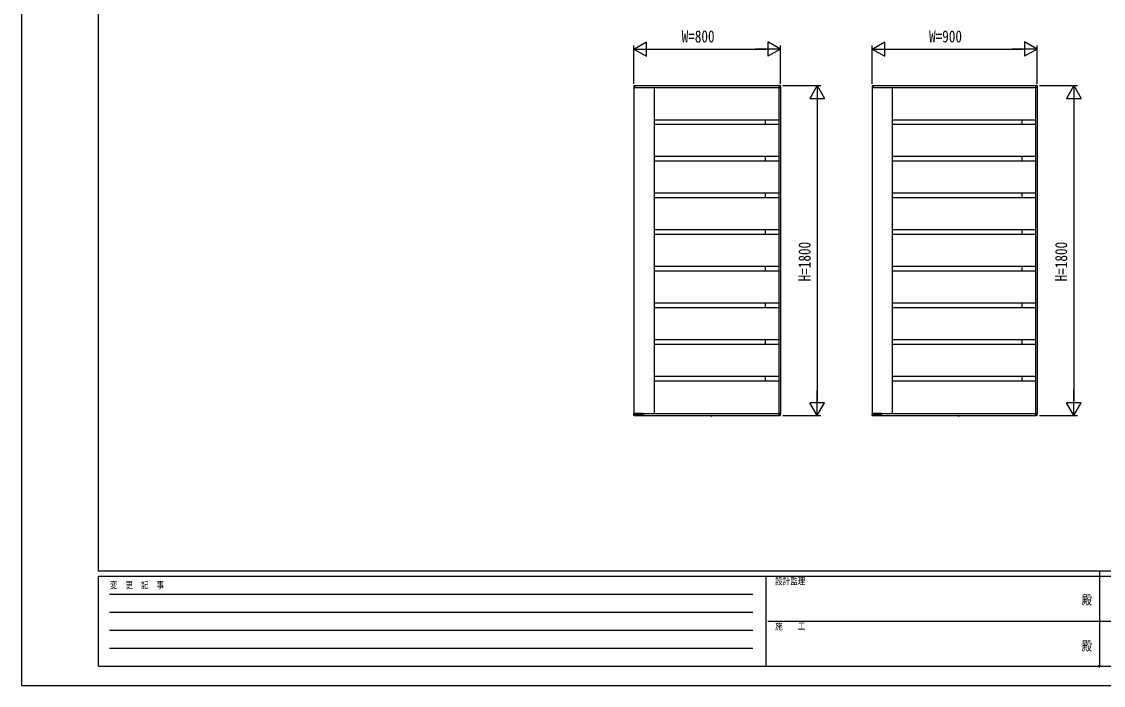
# Model space of a CAD drawing. Units: millimetres on the paper. Extents: x -297 to 297, y -210 to 210.
# Drawn here: x -297 to -1.9, y -210 to -28.9 of the extents above; entities that cross this region are included whole.
import ezdxf
from ezdxf.enums import TextEntityAlignment as Align

# ---------------------------------------------------------------- set-up
doc = ezdxf.new("R2010")
doc.units = ezdxf.units.MM
doc.header["$PDMODE"] = 32
doc.header["$PDSIZE"] = 0.5
for name, color, linetype in [('0-2_YKK_A1', 4, 'Continuous'), ('0-3_YKK_D', 6, 'Continuous'), ('0-4_YKK_ZWAK', 7, 'Continuous')]:
    doc.layers.add(name, color=color, linetype=linetype)
doc.styles.add('ＭＳ ゴシック', font='')
doc.styles.get('ＭＳ ゴシック').set_extended_font_data('MS Gothic')

msp = doc.modelspace()

# ---------------------------------------------------------------- linework, layer by layer
at = {"layer": '0-2_YKK_A1'}
for p, q in [((-130.014, -46.417), (-130.014, -46.823)), ((-129.989, -46.848), (-129.989, -135.848)), ((-129.989, -46.848), (-89.989, -46.848)), ((-129.989, -46.848), (-129.654, -46.848)), ((-129.943, -46.342), (-129.665, -46.325)), ((-129.654, -46.848), (-129.654, -46.848)), ((-129.639, -46.348), (-90.339, -46.348)), ((-129.639, -46.848), (-129.639, -46.348)), ((-129.639, -46.833), (-129.639, -46.35)), ((-124.489, -46.848), (-124.489, -135.848)), ((-90.439, -46.848), (-90.439, -135.848)), ((-90.339, -46.848), (-90.339, -46.348)), ((-90.339, -46.833), (-90.339, -46.35)), ((-89.989, -46.848), (-90.324, -46.848)), ((-90.324, -46.848), (-90.324, -46.848)), ((-90.034, -46.342), (-90.312, -46.325)), ((-89.989, -46.848), (-89.989, -135.848)), ((-89.964, -46.417), (-89.964, -46.823)), ((-65.014, -46.417), (-65.014, -46.823)), ((-64.989, -46.848), (-64.989, -135.848)), ((-64.989, -46.848), (-19.989, -46.848)), ((-64.989, -46.848), (-64.654, -46.848)), ((-64.943, -46.342), (-64.665, -46.325)), ((-64.654, -46.848), (-64.654, -46.848)), ((-64.639, -46.348), (-20.339, -46.348)), ((-64.639, -46.848), (-64.639, -46.348)), ((-64.639, -46.833), (-64.639, -46.35)), ((-59.489, -46.848), (-59.489, -135.848)), ((-20.439, -46.848), (-20.439, -135.848)), ((-20.339, -46.848), (-20.339, -46.348)), ((-20.339, -46.833), (-20.339, -46.35)), ((-19.989, -46.848), (-20.324, -46.848)), ((-20.324, -46.848), (-20.324, -46.848)), ((-20.034, -46.342), (-20.312, -46.325)), ((-19.989, -46.848), (-19.989, -135.848)), ((-19.964, -46.417), (-19.964, -46.823)), ((-90.439, -55.723), (-124.489, -55.723)), ((-94.189, -55.723), (-94.189, -56.973)), ((-20.439, -55.723), (-59.489, -55.723)), ((-24.189, -55.723), (-24.189, -56.973)), ((-90.439, -56.973), (-124.489, -56.973)), ((-20.439, -56.973), (-59.489, -56.973)), ((-90.439, -65.723), (-124.489, -65.723)), ((-90.439, -66.973), (-124.489, -66.973)), ((-94.189, -65.723), (-94.189, -66.973)), ((-20.439, -65.723), (-59.489, -65.723)), ((-20.439, -66.973), (-59.489, -66.973)), ((-24.189, -65.723), (-24.189, -66.973)), ((-90.439, -75.723), (-124.489, -75.723)), ((-94.189, -75.723), (-94.189, -76.973)), ((-20.439, -75.723), (-59.489, -75.723)), ((-24.189, -75.723), (-24.189, -76.973)), ((-90.439, -76.973), (-124.489, -76.973)), ((-20.439, -76.973), (-59.489, -76.973)), ((-90.439, -85.723), (-124.489, -85.723)), ((-90.439, -86.973), (-124.489, -86.973)), ((-94.189, -85.723), (-94.189, -86.973)), ((-20.439, -85.723), (-59.489, -85.723)), ((-20.439, -86.973), (-59.489, -86.973)), ((-24.189, -85.723), (-24.189, -86.973)), ((-90.439, -95.723), (-124.489, -95.723)), ((-90.439, -96.973), (-124.489, -96.973)), ((-94.189, -95.723), (-94.189, -96.973)), ((-20.439, -95.723), (-59.489, -95.723)), ((-20.439, -96.973), (-59.489, -96.973)), ((-24.189, -95.723), (-24.189, -96.973)), ((-90.439, -105.723), (-124.489, -105.723)), ((-94.189, -105.723), (-94.189, -106.973)), ((-20.439, -105.723), (-59.489, -105.723)), ((-24.189, -105.723), (-24.189, -106.973)), ((-90.439, -106.973), (-124.489, -106.973)), ((-20.439, -106.973), (-59.489, -106.973)), ((-90.439, -115.723), (-124.489, -115.723)), ((-90.439, -116.973), (-124.489, -116.973)), ((-94.189, -115.723), (-94.189, -116.973)), ((-20.439, -115.723), (-59.489, -115.723)), ((-20.439, -116.973), (-59.489, -116.973)), ((-24.189, -115.723), (-24.189, -116.973)), ((-90.439, -125.723), (-124.489, -125.723)), ((-94.189, -125.723), (-94.189, -126.973)), ((-20.439, -125.723), (-59.489, -125.723)), ((-24.189, -125.723), (-24.189, -126.973)), ((-90.439, -126.973), (-124.489, -126.973)), ((-20.439, -126.973), (-59.489, -126.973)), ((-129.983, -136.35), (-130.012, -135.875)), ((-129.989, -135.848), (-89.989, -135.848)), ((-127.504, -135.848), (-129.987, -135.848)), ((-129.921, -136.373), (-129.958, -136.373)), ((-129.896, -136.349), (-129.894, -136.258)), ((-129.895, -136.323), (-127.581, -136.323)), ((-128.849, -136.243), (-129.879, -136.243)), ((-128.833, -136.258), (-128.833, -136.299)), ((-128.747, -136.299), (-128.746, -136.258)), ((-128.397, -136.243), (-128.73, -136.243)), ((-128.382, -136.258), (-128.381, -136.299)), ((-128.295, -136.299), (-128.294, -136.258)), ((-127.597, -136.243), (-128.279, -136.243)), ((-127.784, -136.243), (-127.783, -136.299)), ((-127.582, -136.258), (-127.58, -136.348)), ((-127.514, -136.373), (-127.555, -136.373)), ((-127.489, -135.863), (-127.489, -136.348)), ((-127.474, -135.848), (-127.474, -136.348)), ((-127.474, -136.348), (-90.339, -136.348)), ((-109.102, -136.373), (-109.098, -136.348)), ((-109.102, -136.373), (-109.093, -136.422)), ((-109.102, -136.373), (-108.711, -136.373)), ((-109.098, -136.348), (-108.715, -136.348)), ((-108.711, -136.373), (-108.719, -136.422)), ((-108.711, -136.373), (-108.715, -136.348)), ((-90.339, -136.348), (-90.339, -135.848)), ((-90.339, -135.863), (-90.339, -136.347)), ((-89.989, -135.848), (-90.324, -135.848)), ((-90.324, -135.848), (-90.324, -135.848)), ((-90.034, -136.355), (-90.312, -136.372)), ((-89.964, -136.28), (-89.964, -135.873)), ((-64.983, -136.35), (-65.012, -135.875)), ((-64.989, -135.848), (-19.989, -135.848)), ((-62.504, -135.848), (-64.987, -135.848)), ((-64.921, -136.373), (-64.958, -136.373)), ((-64.896, -136.349), (-64.894, -136.258)), ((-64.895, -136.323), (-62.581, -136.323)), ((-63.849, -136.243), (-64.879, -136.243)), ((-63.833, -136.258), (-63.833, -136.299)), ((-63.747, -136.299), (-63.746, -136.258)), ((-63.397, -136.243), (-63.73, -136.243)), ((-63.382, -136.258), (-63.381, -136.299)), ((-63.295, -136.299), (-63.294, -136.258)), ((-62.597, -136.243), (-63.279, -136.243)), ((-62.784, -136.243), (-62.783, -136.299)), ((-62.582, -136.258), (-62.58, -136.348)), ((-62.514, -136.373), (-62.555, -136.373)), ((-62.489, -135.863), (-62.489, -136.348)), ((-62.474, -135.848), (-62.474, -136.348)), ((-62.474, -136.348), (-20.339, -136.348)), ((-41.602, -136.373), (-41.598, -136.348)), ((-41.602, -136.373), (-41.593, -136.422)), ((-41.602, -136.373), (-41.211, -136.373)), ((-41.598, -136.348), (-41.215, -136.348)), ((-41.211, -136.373), (-41.219, -136.422)), ((-41.211, -136.373), (-41.215, -136.348)), ((-20.339, -136.348), (-20.339, -135.848)), ((-20.339, -135.863), (-20.339, -136.347)), ((-19.989, -135.848), (-20.324, -135.848)), ((-20.324, -135.848), (-20.324, -135.848)), ((-20.034, -136.355), (-20.312, -136.372)), ((-19.964, -136.28), (-19.964, -135.873))]:
    msp.add_line(p, q, dxfattribs=at)
for points in [[(-129.879, -136.243), (-129.885, -136.245), (-129.889, -136.247), (-129.892, -136.25), (-129.893, -136.253), (-129.894, -136.255), (-129.894, -136.258)], [(-128.833, -136.258), (-128.834, -136.256), (-128.834, -136.254), (-128.835, -136.251), (-128.837, -136.249), (-128.84, -136.247), (-128.843, -136.244), (-128.849, -136.243)], [(-128.73, -136.243), (-128.737, -136.245), (-128.741, -136.247), (-128.743, -136.25), (-128.745, -136.253), (-128.746, -136.255), (-128.746, -136.258)], [(-128.382, -136.258), (-128.382, -136.256), (-128.383, -136.254), (-128.384, -136.251), (-128.385, -136.249), (-128.388, -136.247), (-128.391, -136.244), (-128.397, -136.243)], [(-128.279, -136.243), (-128.285, -136.245), (-128.289, -136.247), (-128.292, -136.25), (-128.293, -136.253), (-128.294, -136.255), (-128.294, -136.258)], [(-127.582, -136.258), (-127.582, -136.256), (-127.583, -136.254), (-127.584, -136.251), (-127.585, -136.249), (-127.588, -136.247), (-127.591, -136.244), (-127.597, -136.243)], [(-109.021, -136.477), (-108.964, -136.362), (-108.906, -136.331)], [(-108.791, -136.477), (-108.849, -136.362), (-108.906, -136.331)], [(-64.879, -136.243), (-64.885, -136.245), (-64.889, -136.247), (-64.892, -136.25), (-64.893, -136.253), (-64.894, -136.255), (-64.894, -136.258)], [(-63.833, -136.258), (-63.834, -136.256), (-63.834, -136.254), (-63.835, -136.251), (-63.837, -136.249), (-63.84, -136.247), (-63.843, -136.244), (-63.849, -136.243)], [(-63.73, -136.243), (-63.737, -136.245), (-63.741, -136.247), (-63.743, -136.25), (-63.745, -136.253), (-63.746, -136.255), (-63.746, -136.258)], [(-63.382, -136.258), (-63.382, -136.256), (-63.383, -136.254), (-63.384, -136.251), (-63.385, -136.249), (-63.388, -136.247), (-63.391, -136.244), (-63.397, -136.243)], [(-63.279, -136.243), (-63.285, -136.245), (-63.289, -136.247), (-63.292, -136.25), (-63.293, -136.253), (-63.294, -136.255), (-63.294, -136.258)], [(-62.582, -136.258), (-62.582, -136.256), (-62.583, -136.254), (-62.584, -136.251), (-62.585, -136.249), (-62.588, -136.247), (-62.591, -136.244), (-62.597, -136.243)], [(-41.521, -136.477), (-41.464, -136.362), (-41.406, -136.331)], [(-41.291, -136.477), (-41.349, -136.362), (-41.406, -136.331)]]:
    msp.add_lwpolyline(points, dxfattribs=at)
for centre, radius, start, end in [((-129.939, -46.417), 0.075, 93.5, 180), ((-129.989, -46.823), 0.025, 180, 270), ((-129.664, -46.35), 0.025, 0, 93.5), ((-129.654, -46.833), 0.015, 270, 0), ((-90.314, -46.35), 0.025, 86.5, 180), ((-90.324, -46.833), 0.015, 180, 270), ((-90.039, -46.417), 0.075, 0, 86.5), ((-89.989, -46.823), 0.025, 270, 0), ((-64.939, -46.417), 0.075, 93.5, 180), ((-64.989, -46.823), 0.025, 180, 270), ((-64.664, -46.35), 0.025, 0, 93.5), ((-64.654, -46.833), 0.015, 270, 0), ((-20.314, -46.35), 0.025, 86.5, 180), ((-20.324, -46.833), 0.015, 180, 270), ((-20.039, -46.417), 0.075, 0, 86.5), ((-19.989, -46.823), 0.025, 270, 0), ((-129.987, -135.873), 0.025, 90, 183.5), ((-129.958, -136.348), 0.025, 183.5, 269.21081), ((-129.921, -136.348), 0.025, 269.18971, 359), ((-128.808, -136.298), 0.025, 181, 270), ((-128.772, -136.298), 0.025, 270, 359), ((-128.356, -136.298), 0.025, 181, 270), ((-128.32, -136.298), 0.025, 270, 359), ((-127.758, -136.298), 0.025, 181, 270), ((-127.555, -136.348), 0.025, 181.0014, 270.00152), ((-127.514, -136.348), 0.025, 270, 0), ((-127.504, -135.863), 0.015, 0, 90), ((-109.049, -136.414), 0.045, 190, 239.36409), ((-108.906, -136.173), 0.325, 239.36409, 300.63591), ((-108.764, -136.414), 0.045, 300.63591, 350), ((-90.324, -135.863), 0.015, 90, 180), ((-90.314, -136.347), 0.025, 180, 273.5), ((-90.039, -136.28), 0.075, 273.5, 0), ((-89.989, -135.873), 0.025, 0, 90), ((-64.987, -135.873), 0.025, 90, 183.5), ((-64.958, -136.348), 0.025, 183.5, 269.21081), ((-64.921, -136.348), 0.025, 269.18971, 359), ((-63.808, -136.298), 0.025, 181, 270), ((-63.772, -136.298), 0.025, 270, 359), ((-63.356, -136.298), 0.025, 181, 270), ((-63.32, -136.298), 0.025, 270, 359), ((-62.758, -136.298), 0.025, 181, 270), ((-62.555, -136.348), 0.025, 181.0014, 270.00152), ((-62.514, -136.348), 0.025, 270, 0), ((-62.504, -135.863), 0.015, 0, 90), ((-41.549, -136.414), 0.045, 190, 239.36409), ((-41.406, -136.173), 0.325, 239.36409, 300.63591), ((-41.264, -136.414), 0.045, 300.63591, 350), ((-20.324, -135.863), 0.015, 90, 180), ((-20.314, -136.347), 0.025, 180, 273.5), ((-20.039, -136.28), 0.075, 273.5, 0), ((-19.989, -135.873), 0.025, 0, 90)]:
    msp.add_arc(centre, radius, start, end, dxfattribs=at)
at = {"layer": '0-3_YKK_D'}
for p, q in [((-129.989, -36.348), (-126.525, -34.348)), ((-129.989, -45.848), (-129.989, -35.348)), ((-126.525, -38.348), (-126.525, -34.348)), ((-89.989, -36.348), (-93.453, -34.348)), ((-93.453, -34.348), (-93.453, -38.348)), ((-89.989, -45.848), (-89.989, -35.348)), ((-64.989, -36.348), (-61.525, -34.348)), ((-64.989, -45.848), (-64.989, -35.348)), ((-61.525, -38.348), (-61.525, -34.348)), ((-19.989, -36.348), (-23.453, -34.348)), ((-23.453, -34.348), (-23.453, -38.348)), ((-19.989, -45.848), (-19.989, -35.348)), ((-129.989, -36.348), (-126.525, -38.348)), ((-129.989, -36.348), (-123.061, -36.348)), ((-125.989, -36.348), (-93.989, -36.348)), ((-89.989, -36.348), (-96.917, -36.348)), ((-89.989, -36.348), (-93.453, -38.348)), ((-64.989, -36.348), (-61.525, -38.348)), ((-64.989, -36.348), (-58.061, -36.348)), ((-60.989, -36.348), (-23.989, -36.348)), ((-19.989, -36.348), (-26.917, -36.348)), ((-19.989, -36.348), (-23.453, -38.348)), ((-89.339, -46.35), (-78.989, -46.35)), ((-79.989, -46.35), (-81.989, -49.814)), ((-79.989, -46.35), (-77.989, -49.814)), ((-79.989, -46.35), (-79.989, -53.278)), ((-19.339, -46.35), (-8.989, -46.35)), ((-9.989, -46.35), (-11.989, -49.814)), ((-9.989, -46.35), (-7.989, -49.814)), ((-9.989, -46.35), (-9.989, -53.278)), ((-81.989, -49.814), (-77.989, -49.814)), ((-11.989, -49.814), (-7.989, -49.814)), ((-79.989, -50.35), (-79.989, -132.35)), ((-9.989, -50.35), (-9.989, -132.35)), ((-79.989, -136.35), (-79.989, -129.422)), ((-9.989, -136.35), (-9.989, -129.422)), ((-79.989, -136.35), (-81.989, -132.886)), ((-77.989, -132.886), (-81.989, -132.886)), ((-79.989, -136.35), (-77.989, -132.886)), ((-9.989, -136.35), (-11.989, -132.886)), ((-7.989, -132.886), (-11.989, -132.886)), ((-9.989, -136.35), (-7.989, -132.886)), ((-89.339, -136.35), (-78.989, -136.35)), ((-19.339, -136.35), (-8.989, -136.35))]:
    msp.add_line(p, q, dxfattribs=at)
at = {"layer": '0-4_YKK_ZWAK'}
for p, q in [((-275.999, -178.85), (-275.999, 192.15)), ((270.001, -178.85), (-275.999, -178.85)), ((-2.999, -178.85), (-2.999, -204.75)), ((-93.999, -180.25), (-275.999, -180.25)), ((-275.999, -204.75), (-275.999, -180.25)), ((-93.999, -180.25), (-93.999, -204.75)), ((-2.999, -180.25), (-93.999, -180.25)), ((88.001, -180.25), (-2.999, -180.25)), ((-273.024, -185.15), (-97.499, -185.15)), ((-273.024, -190.05), (-97.499, -190.05)), ((-93.474, -192.5), (-2.999, -192.5)), ((-2.999, -192.5), (88.001, -192.5)), ((-273.024, -194.95), (-97.499, -194.95)), ((-273.024, -199.85), (-97.499, -199.85)), ((-275.999, -204.75), (-93.999, -204.75)), ((-93.999, -204.75), (-2.999, -204.75)), ((-2.999, -204.75), (88.001, -204.75))]:
    msp.add_line(p, q, dxfattribs=at)
msp.add_lwpolyline([(-297, -210), (297, -210), (297, 210), (-297, 210)], close=True, dxfattribs=at)
msp.add_point((-2.999, -204.75), dxfattribs=at)

# ---------------------------------------------------------------- texts
at = {"layer": '0-3_YKK_D', "style": 'ＭＳ ゴシック', "width": 0.8}
for s, p in [('W=800', (-116.949, -35.548)), ('W=900', (-49.449, -35.548))]:
    msp.add_text(s, height=3.299, dxfattribs=at).set_placement(p, align=Align.BOTTOM_LEFT)
for p in [(-80.789, -99.75), (-10.789, -99.75)]:
    msp.add_text('H=1800', height=3.299, rotation=90, dxfattribs=at).set_placement(p, align=Align.BOTTOM_LEFT)
at = {"layer": '0-4_YKK_ZWAK', "style": 'ＭＳ ゴシック', "width": 0.8}
for s, height, p in [('変  更  記  事', 1.833, (-272.942, -184.1)), ('設計監理', 1.833, (-91.432, -183.05)), ('殿', 2.566, (-7.807, -188.708)), ('施\u3000\u3000工', 1.833, (-91.432, -195.3)), ('殿', 2.566, (-7.807, -201.308))]:
    msp.add_text(s, height=height, dxfattribs=at).set_placement(p, align=Align.BOTTOM_LEFT)

doc.saveas('drawing.dxf')
